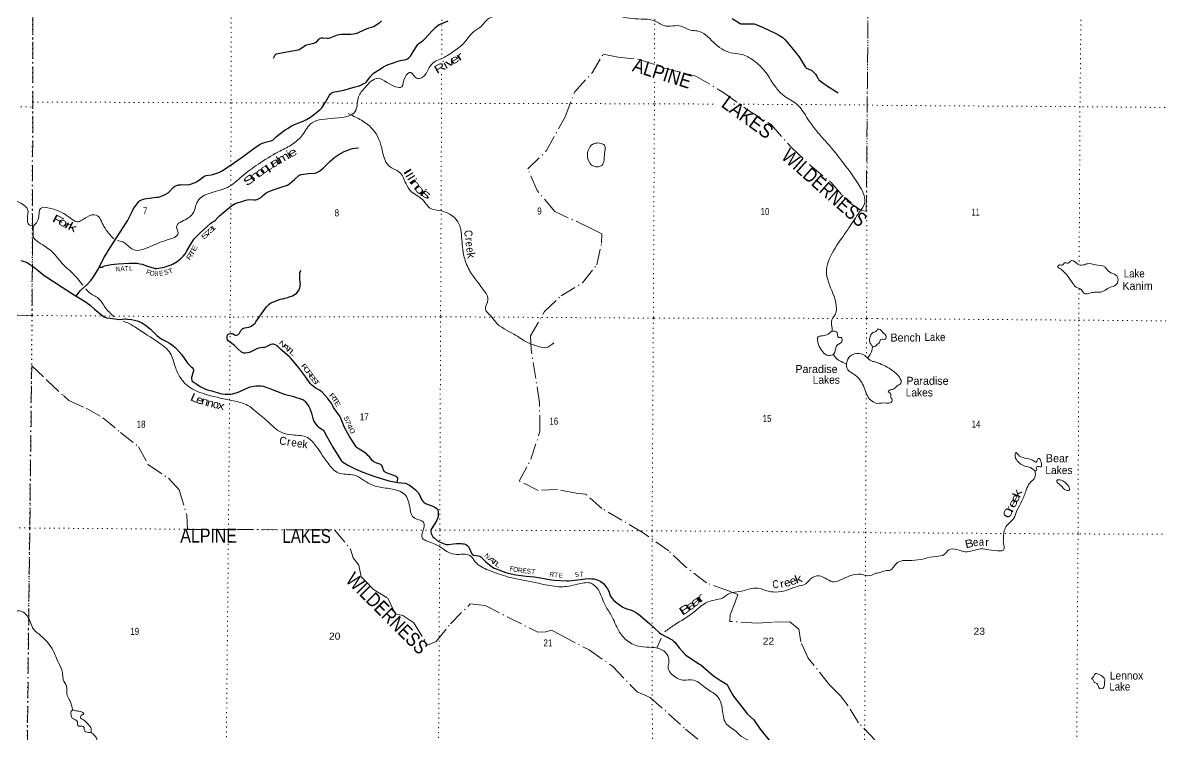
# Model space of a CAD drawing. Header units: feet. Extents: x -248627 to 3, y 0 to 184934.
# Drawn here: x -145344 to -116928, y 47899 to 65658 of the extents above; entities that cross this region are included whole.
import ezdxf
from ezdxf.enums import TextEntityAlignment as Align

# ---------------------------------------------------------------- set-up
doc = ezdxf.new("R2010")
doc.units = ezdxf.units.FT
doc.header["$LTSCALE"] = 80
doc.linetypes.add('DOT_DASHED', pattern=[7.7, 5, -1.2, 0.3, -1.2])
doc.linetypes.add('DOTTED', pattern=[1.5, 0.3, -1.2])
for name, color, linetype, lineweight in [('29', 7, 'Continuous', 25), ('30', 7, 'Continuous', 13), ('39', 7, 'Continuous', 13), ('41', 7, 'Continuous', 13), ('44', 7, 'DOT_DASHED', 13), ('6', 7, 'DOTTED', 25), ('7', 7, 'DOTTED', 13)]:
    doc.layers.add(name, color=color, linetype=linetype, lineweight=lineweight)

msp = doc.modelspace()

# ---------------------------------------------------------------- linework, layer by layer
at = {"layer": '29'}
for points in [[(-138825.22, 62959.71), (-138786.67, 62985.97), (-138728.55, 63020.83), (-138610.39, 63090.57), (-138551.65, 63118.94), (-138339.2, 63202.92), (-138258.76, 63241.44), (-138159.05, 63299.77), (-138035.77, 63391.72), (-137922.73, 63481.86), (-137898.12, 63509.61), (-137876.24, 63534.16), (-137777.46, 63678.29), (-137678.91, 63849.47), (-137663.16, 63873.15), (-137639.92, 63896.4), (-137619.06, 63912.65), (-137591.49, 63923.52), (-137323.41, 63978.65), (-137039.42, 64055.24), (-136968.6, 64077.6), (-136901.89, 64101.73), (-136822.47, 64138.53), (-136783.35, 64162.18), (-136754.67, 64186.96), (-136663.19, 64308.69), (-136578.58, 64397.53), (-136543.53, 64425.22), (-136382.31, 64524.2), (-136334.32, 64556.95), (-136280.17, 64586.44), (-136218.09, 64613.13), (-136103.47, 64649.04), (-135962.4, 64700.3), (-135910.62, 64713.29), (-135774.93, 64744.54), (-135735.76, 64760.35), (-135700.89, 64783.59), (-135679.59, 64801.02), (-135656.34, 64828.14), (-135583.02, 64945.91), (-135493.63, 65091.59), (-135474.39, 65116.87), (-135451.01, 65140.01), (-135330.89, 65226.57), (-135297.99, 65258.17), (-135118.11, 65459.72), (-135036.48, 65540.98), (-134978.18, 65589.67), (-134941.56, 65610.72), (-134831.64, 65654.95), (-134712.99, 65707.57)], [(-136378.9, 65707.56), (-136451.83, 65640.62), (-136539.67, 65579.71), (-136576.58, 65558.72), (-136607.47, 65546.78), (-136637.6, 65539.4)], [(-127622.47, 65760.58), (-127423.78, 65643.67), (-127401.66, 65634.7), (-127375.35, 65630.11), (-127109.98, 65632.04), (-127075.44, 65627.44), (-127046.06, 65620.42), (-126851.71, 65541.82), (-126546.7, 65397.94), (-126441.69, 65341.48), (-126356.46, 65287.24), (-126320.18, 65257.82), (-126294.47, 65234.94), (-126127.78, 65033.79), (-125949.62, 64804.03), (-125924.49, 64770.04), (-125796.65, 64556.96), (-125774.42, 64532), (-125763.72, 64524.03), (-125650.71, 64478.84), (-125630.06, 64463.98), (-125589.38, 64427.17), (-125537.08, 64371), (-125520.71, 64346.92), (-125508.03, 64326.45), (-125480.91, 64268.33), (-125466.55, 64246.93), (-125453.79, 64231.53), (-125356.94, 64157.92), (-125264.46, 64095.26), (-124970.52, 63907.27)], [(-136637.6, 65539.4), (-136702.39, 65523.54), (-136747.01, 65506.07), (-136952.62, 65411.86), (-136994.89, 65393.75), (-137037.5, 65378.26), (-137080.12, 65370.51), (-137145.11, 65363.73), (-137294.22, 65363.01), (-137384.93, 65361), (-137436.54, 65358.89), (-137492.71, 65347.26), (-137530.6, 65334), (-137658.78, 65278.39), (-137674.8, 65271.72), (-137705.8, 65267.85), (-137743.68, 65266.17), (-137839.45, 65277.53), (-137878.46, 65275.22), (-137911.13, 65265.91), (-137942.12, 65250.41), (-137968.07, 65232.86), (-138025.41, 65169.06), (-138054.55, 65150.11), (-138079.65, 65140), (-138112.58, 65130.32), (-138182.28, 65114.65), (-138255.93, 65101.26), (-138279.53, 65090.61), (-138317.91, 65066.39), (-138397.33, 65006.34), (-138441.12, 64983.32), (-138467.07, 64973.41), (-138659.69, 64939.8), (-138833.78, 64903.36), (-139013.32, 64872.68), (-139034.14, 64863.47), (-139050.13, 64845.56), (-139090.74, 64765.94)], [(-144010.67, 58834.6), (-143909.85, 58966.25), (-143888.94, 58991.71), (-143745.25, 59117.82), (-143644.03, 59228.47), (-143580.94, 59319.07), (-143472.46, 59487.59), (-143431, 59562.42), (-143317.49, 59789.78), (-143260.52, 59885.22), (-143230.32, 59937), (-143091.37, 60149.58), (-142911.73, 60431.86), (-142757.68, 60663.41), (-142728.12, 60712.03), (-142606.59, 60967.53), (-142582.49, 61005.15), (-142563.97, 61035.33), (-142472.92, 61165.11), (-142447.28, 61193.66), (-142424.5, 61213.54), (-142395.44, 61232.91), (-142354.76, 61250.35), (-142302.46, 61263.91), (-142179.33, 61282.45), (-142008.03, 61300.71), (-141953.11, 61307.66), (-141899.55, 61322.02), (-141823.18, 61351.13), (-141769.77, 61380.13), (-141715.53, 61416.93), (-141675.92, 61448.66), (-141583.08, 61545.37), (-141541.19, 61577.71), (-141505.42, 61594.05), (-141452.09, 61608.7), (-141401.72, 61614.52), (-141343.68, 61618.67), (-141227.39, 61616.45), (-141182.45, 61621.13), (-141151.84, 61626.14), (-141037.55, 61668.75), (-141001.68, 61685.65), (-140975.57, 61701.68), (-140895.19, 61761.9), (-140817.31, 61820.65), (-140795.41, 61833.41), (-140764.4, 61843.67), (-140634.98, 61864.98), (-140592.02, 61874.09), (-140446.74, 61920.58), (-140409.77, 61934.56), (-140378.94, 61951.57), (-140109.25, 62127.45), (-139826.68, 62328.81), (-139568.49, 62520.64), (-139410.98, 62626), (-139363.92, 62648.91), (-139321.3, 62664.41), (-139276.85, 62677.44), (-139143.09, 62712.84), (-139118.73, 62720.29), (-139100.48, 62730.27), (-139003.73, 62816.52), (-138825.22, 62959.71)], [(-143430.81, 59562.8), (-143414.35, 59553.45), (-143399, 59551.62), (-143383.36, 59553.45), (-143363.98, 59559.27), (-143336.03, 59574.41), (-143298.12, 59590.26), (-143263.26, 59599.94), (-143220.43, 59608.13), (-143131.54, 59625.13), (-143052.61, 59634.63), (-142959.14, 59644.5), (-142685.33, 59660.73), (-142567.85, 59658.06), (-142486.49, 59654.18), (-142416.75, 59644.5), (-142364.45, 59632.87), (-142225.73, 59581.95), (-142060.33, 59530.21), (-142033.59, 59525.26), (-141994.47, 59526.34), (-141853.07, 59545.7), (-141815.33, 59554.67), (-141732.97, 59582.51), (-141639.99, 59617.37), (-141585.64, 59644.31), (-141488.9, 59700.67), (-141405.57, 59767.31), (-141332, 59836.26), (-141281.66, 59901.65), (-141250.64, 59946.68), (-141164.25, 60104.67), (-141064, 60261.7), (-141037.56, 60293.42), (-140917.71, 60405.62), (-140738.61, 60575.01), (-140646.27, 60653.72), (-140617.53, 60673.11), (-140562.47, 60702.13), (-140537.79, 60721.52), (-140461.39, 60806.73), (-140429.32, 60839.68), (-140317.61, 60928.52), (-140121.32, 61093.44), (-140077.46, 61124.78), (-140034.15, 61147.68), (-139964.42, 61168.99), (-139896.78, 61185.27), (-139770.71, 61230.97), (-139736.43, 61238.15), (-139704.85, 61242.6), (-139573.27, 61236.53), (-139532.45, 61240.66), (-139489.83, 61250.34), (-139437.53, 61269.8), (-139406.54, 61291.02), (-139357.45, 61336.56), (-139317.43, 61372.38), (-139265.13, 61411.12), (-139210.05, 61440.13), (-139067.77, 61495.43), (-138862.79, 61561.43), (-138734.37, 61606.77), (-138700.15, 61626.35), (-138670.45, 61645.51), (-138554.4, 61746.08), (-138443.34, 61846.43), (-138416.7, 61862.46), (-138390.44, 61869.44), (-138204.58, 61891.51), (-138056.41, 61905.08), (-138010.62, 61915.42), (-137982.8, 61926.39), (-137934.37, 61953.5), (-137893.69, 61986.43), (-137832.52, 62040.48), (-137661.65, 62201.99), (-137545.02, 62300.24), (-137446.3, 62370.58), (-137374.56, 62414.53), (-137318.39, 62441.65), (-137226.23, 62480.59), (-137161.49, 62503.63), (-137106.51, 62518.25), (-137037.52, 62530.75), (-136956.99, 62537.09)], [(-145395.99, 59727.8), (-145331.67, 59707.55), (-145279.77, 59690.99), (-145225.53, 59665.81), (-145182.05, 59641.72), (-145084.78, 59577.06), (-144960.1, 59477.51), (-144809.78, 59353.2), (-144770.32, 59324.88), (-144359.15, 59054.88), (-144102.97, 58889.91), (-143757.07, 58682.62), (-143714.61, 58652.72), (-143658.47, 58610.09), (-143551.37, 58512.73), (-143327.23, 58329.21), (-143294.04, 58309.43), (-143245.88, 58294.34), (-143163.69, 58282.33), (-142986.31, 58259.48), (-142928.58, 58254.92), (-142860.4, 58255.6), (-142798.41, 58265.29), (-142767.16, 58265.44), (-142726.74, 58263.35), (-142631.83, 58253.66), (-142554.2, 58238.52), (-142486.55, 58216.85), (-142422.62, 58193.61), (-142366.45, 58165.8), (-142325.77, 58141.31), (-142254.1, 58090.94), (-142154.48, 58005.85), (-141996.7, 57855.16), (-141895.68, 57778.32), (-141855.07, 57753.89), (-141754.34, 57701.59), (-141676.86, 57657.03), (-141593.56, 57600.86), (-141534.17, 57548.51), (-141492.83, 57509.82), (-141373, 57369.53), (-141240.33, 57177.07), (-141217.77, 57149.52), (-141196.46, 57126.27), (-141133.86, 57073.9)], [(-139519.07, 58189.1), (-139298.21, 58512.8), (-139257.37, 58569.39), (-139188.71, 58633.34), (-139143.08, 58664.3), (-139078.51, 58695.4), (-139017.17, 58720.48), (-138911.93, 58756.2), (-138846.71, 58770.84), (-138794.41, 58784.4), (-138722.74, 58801.84), (-138660.75, 58823.15), (-138606.51, 58844.45), (-138542.59, 58881.26), (-138497.4, 58912.29), (-138468.98, 58949.06), (-138439.93, 58995.55), (-138421.96, 59041.65), (-138410.87, 59094.34), (-138408.93, 59135.02), (-138410.9, 59174.46), (-138420.71, 59275.48), (-138424.16, 59390.47), (-138420.56, 59417.83), (-138410.87, 59444.95), (-138385.92, 59478.33)], [(-139559.95, 57489.24), (-139597.76, 57469.11), (-139662.22, 57436.19), (-139691.4, 57426.85), (-139726.15, 57420.7), (-139780.38, 57414.88), (-139824.94, 57414.88), (-139854.65, 57424.43), (-139879.18, 57438.13), (-139973.43, 57517.8), (-140036.08, 57587.29), (-140054.08, 57604.27), (-140084.51, 57629.9), (-140186.91, 57699.96), (-140210.42, 57720.95), (-140225.91, 57746.13), (-140235.62, 57773.62), (-140239.47, 57804.24), (-140237.54, 57844.92), (-140219.21, 57876.08), (-140191.05, 57893.35), (-140148.43, 57904.97), (-140113.81, 57903.97), (-140086.44, 57893.35), (-140051.58, 57868.17), (-140026.16, 57859.68), (-140005.09, 57860.42), (-139970.22, 57870.11), (-139942.87, 57890.08), (-139925.67, 57908.85), (-139896.61, 57976.64), (-139873.37, 58005.7), (-139846.25, 58025.07), (-139800.47, 58040.13), (-139699.03, 58058), (-139672.92, 58067.53), (-139637.04, 58085.12), (-139580.87, 58123.86), (-139542.13, 58158.73), (-139519.07, 58189.1)], [(-135990.63, 54181.32), (-135976.98, 54263.66), (-135977.97, 54284.56), (-135986.14, 54304.19), (-135997.34, 54319.43), (-136012.83, 54329.11), (-136033.65, 54341.53), (-136169.59, 54388.91), (-136258.84, 54422.09), (-136287.31, 54439.92), (-136305.33, 54456.96), (-136328.58, 54491.83), (-136341.88, 54521.77), (-136371.19, 54604.18), (-136379.97, 54619.39), (-136396.37, 54631.3), (-136497.78, 54666.37), (-136572.66, 54695.22), (-136585.52, 54706.62), (-136603.65, 54722.34), (-136677.85, 54811.5), (-136719.88, 54857.94), (-136751.05, 54889.45), (-136783.8, 54917.99), (-136815.98, 54942.28), (-136855.47, 54968.35), (-136943.2, 55016.99), (-136967.82, 55028.4), (-136993, 55051.65), (-137012.37, 55072.95), (-137076.91, 55163.11), (-137181.92, 55330.76), (-137303.84, 55553.22), (-137404.93, 55805.46), (-137424.97, 55840.05), (-137580.58, 56057.34), (-137624.49, 56142.24), (-137643.86, 56171.3), (-137681.62, 56222.89), (-137719.41, 56275.9), (-137795.37, 56360.49), (-137870.5, 56442.49), (-137893.83, 56461.47), (-137928.61, 56485.11), (-138013.2, 56528.64), (-138083.58, 56576.15), (-138133.94, 56624.58), (-138161.46, 56654.92), (-138270.78, 56810.57), (-138446.89, 57042.3), (-138646.93, 57284.65), (-138684, 57319.97), (-138901.79, 57508.05), (-138966.81, 57569.85), (-138994.53, 57594.79), (-139013.3, 57610.53), (-139052.04, 57629.9), (-139078.25, 57634.96), (-139106.28, 57635.71), (-139148.9, 57624.09), (-139181.54, 57611.05), (-139276.75, 57562.1), (-139303.68, 57555.31), (-139334.86, 57548.54), (-139404.73, 57541.43), (-139445.27, 57538.86), (-139471.46, 57530.82), (-139499.51, 57521.42), (-139559.95, 57489.24)], [(-141133.86, 57073.9), (-141111.23, 57050.73), (-141089.92, 57021.67), (-141081.22, 56996.11), (-141080.23, 56973.24), (-141084.11, 56946.13), (-141119.22, 56829.63), (-141124.79, 56800.84), (-141128.66, 56767.91), (-141123.37, 56734.97), (-141109.29, 56715.61), (-141082.17, 56690.43), (-141024.55, 56650.11), (-140911.71, 56578.08), (-140781.91, 56509.64), (-140727.69, 56494.79), (-140619.57, 56471.75), (-140413.88, 56407.62), (-140365.42, 56395.53), (-140291.85, 56388.25), (-140220.17, 56386.31), (-140149.99, 56388.72), (-140096.2, 56399.87), (-139966.41, 56438.61), (-139908.58, 56461.97), (-139702.97, 56554.84), (-139664.43, 56567.42), (-139613.86, 56578.08), (-139520.88, 56591.64), (-139460.84, 56595.52), (-139389.88, 56591.55), (-139340.74, 56583.89), (-139195.59, 56540.85), (-138814.28, 56385.19), (-138575.59, 56326.27), (-138513.81, 56307.94), (-138449.68, 56289.46), (-138381.89, 56266.22), (-138348.96, 56252.66), (-138324, 56237.19), (-138300.53, 56215.85), (-138236.61, 56140.31), (-138213.36, 56107.38), (-138198.67, 56077.15), (-138174.62, 56027.96), (-138133.84, 55914.42), (-138087.45, 55745.14), (-138073.94, 55711.49), (-138050.65, 55675.41), (-137989.8, 55600.75), (-137961.54, 55574.67), (-137870.5, 55516.56), (-137847.08, 55496.77), (-137833.69, 55483.63), (-137814.32, 55458.44), (-137743.99, 55333.19), (-137600.97, 55063.89), (-137410.48, 54755.23), (-137392.04, 54732.03), (-137368.8, 54708.78), (-137333.93, 54683.6), (-137289.78, 54657.79), (-137219.63, 54617.74), (-137040.97, 54523.22), (-136845.78, 54439.53), (-136549.72, 54328.83), (-136199.45, 54226.28), (-136063.2, 54195.45), (-135978.89, 54179.03), (-135786.19, 54168.33), (-135763.73, 54160.13), (-135733.89, 54145.09), (-135685.47, 54117.97), (-135622.62, 54074.33), (-135530.5, 54001.74), (-135480.31, 53952.22), (-135460.77, 53928.13), (-135403.21, 53797.28), (-135379.41, 53757.67), (-135350.35, 53718.93), (-135321.3, 53687.94), (-135281.36, 53661.51), (-135236.06, 53639.51), (-135079.56, 53586.46), (-135048.17, 53567.84), (-135017.17, 53542.65), (-134993.93, 53515.54), (-134974.97, 53489.38), (-134968.75, 53461.3), (-134966.81, 53432.25), (-134962.94, 53366.38), (-134966.29, 53337.98), (-134976.5, 53306.34), (-135001.68, 53244.35), (-135057.29, 53144.45), (-135148.9, 53004.15), (-135153.6, 52983.3), (-135150.83, 52955.72), (-135141.15, 52909.23), (-135125.65, 52872.42), (-135096.64, 52828.81)], [(-135096.64, 52828.81), (-135069.48, 52798.81), (-134993.93, 52738.76), (-134930.31, 52700.11), (-134877.71, 52674.84), (-134794.41, 52641.91), (-134756.56, 52631.73), (-134707.24, 52632.22), (-134584.94, 52648.07), (-134507.72, 52657.41), (-134449.61, 52661.28), (-134395.28, 52659.98), (-134352.76, 52655.47), (-134315.95, 52649.66), (-134278.94, 52637.23), (-134248.16, 52620.6), (-134224.91, 52597.36), (-134201.95, 52566.97), (-134126.12, 52403.65), (-134111.44, 52381.5), (-134087.38, 52368.78), (-134015.28, 52357.18), (-133955.65, 52355.22), (-133928.91, 52345.18), (-133901.42, 52328.1), (-133780.88, 52208.82), (-133723.21, 52159.57), (-133651.53, 52101.46), (-133612.79, 52072.41), (-133568.95, 52046.85), (-133517.88, 52025.92), (-133275.29, 51935.48), (-133215.7, 51919.38), (-133023.93, 51880.64), (-132896.24, 51858.5), (-132764.36, 51843.84), (-132566.58, 51824.95), (-132462.17, 51810.91), (-132134.98, 51754.86), (-132061.2, 51746.98), (-131755.14, 51729.55), (-131702.39, 51729.1), (-131625.36, 51733.43), (-131415.58, 51761.02), (-131286.37, 51776.04), (-131179.83, 51785.73), (-131131.05, 51780.9), (-131077.16, 51776.04), (-131022.92, 51760.54), (-130935.76, 51725.68), (-130900.89, 51708.24), (-130869.9, 51688.87), (-130831.15, 51650.13), (-130782.73, 51597.83), (-130737.82, 51528.2), (-130705.24, 51468.04), (-130666.5, 51357.63), (-130645.89, 51316.49), (-130616.14, 51284.02), (-130575.46, 51241.4), (-130499.91, 51178.17), (-130356.57, 51074.82), (-130323.37, 51055.29), (-130255.84, 51026.39), (-130122.18, 50983.77), (-130085.6, 50967.34), (-130038.89, 50943.09), (-129961.4, 50892.73), (-129908.92, 50850.51), (-129689.57, 50660.15), (-129438.91, 50428.78), (-129401.59, 50402.65), (-129259.86, 50328.02), (-129124.58, 50251.56), (-129084.87, 50225.34), (-129056.78, 50197.32), (-128943.65, 50054.87), (-128810.08, 49902.71), (-128789.46, 49883.51), (-128450.91, 49658.83), (-128402.05, 49627.81), (-128084.95, 49358.36), (-127912.25, 49243.64), (-127789.92, 49168.73), (-127767.34, 49147.67), (-127741.5, 49118.36), (-127602.17, 48877.88), (-127536.17, 48781.31), (-127435.81, 48660.48), (-127267.72, 48430.94), (-127241.73, 48399.7), (-127092.18, 48263.73)], [(-127092.18, 48263.73), (-127063.52, 48233.11), (-126920.24, 48026.05), (-126740.01, 47798.25), (-126539.97, 47555.91), (-126509.51, 47506.7), (-126404.73, 47298.88), (-126381.67, 47252.94), (-126376.16, 47225.67), (-126377.79, 47194.83), (-126415.86, 47073.33), (-126451.58, 46918.89), (-126453.33, 46884.9), (-126449.45, 46836.47), (-126437.83, 46807.42), (-126422.41, 46783.17), (-126356.12, 46684.92), (-126329.36, 46642.76), (-126306.11, 46602.08), (-126292.39, 46562.54), (-126273.18, 46497.48), (-126252.18, 46380.2), (-126247.77, 46307.53), (-126252.94, 46221.92)]]:
    msp.add_lwpolyline(points, dxfattribs=at)
at = {"layer": '39'}
msp.add_line((-129392.02, 50295.94), (-129499.9, 50047.73), dxfattribs=at)
for points in [[(-142981.33, 60221.14), (-142840.4, 60187.15), (-142586.76, 59995.33), (-142169.39, 60067.5), (-141735.72, 60238.45), (-141465.32, 60405.54), (-141499.25, 60593.1), (-141370.06, 60697.83), (-141095.58, 60897.17), (-140943.78, 61245.86), (-140804.51, 61350.58), (-140227.68, 61549.62), (-139868.4, 61823.49), (-139456.65, 62131.58), (-138956.23, 62435.55), (-138641.48, 62604.61), (-138381.06, 62826.16), (-138162.84, 63124.37), (-137648.59, 63267.01), (-137027.4, 63470.04), (-136954.23, 63812.76), (-136793.19, 64042.31), (-136473.68, 64274.03), (-136248.1, 64170.97), (-135875.4, 64061.7), (-135794.35, 64297.54), (-135647, 64416.36), (-135506.15, 64275.07), (-135379.14, 64285.02), (-135128.6, 64623.52), (-134844.11, 64782.53), (-134565.63, 64955.66), (-134291.09, 65187.27), (-134119.38, 65400.84), (-133923.61, 65539.78), (-133691.4, 65769.41), (-133316.36, 65839.61), (-132636.85, 65965.95), (-131979.56, 66066.11), (-131235.83, 66039.14), (-130474.28, 65826.64), (-129897.93, 65749.43), (-129577.5, 65712.81), (-129319.72, 65585.51), (-128894.43, 65572.98), (-128666.84, 65471.93), (-128495.54, 65455.62), (-128086.86, 65170.89), (-127651.94, 64910.33), (-127422.21, 64875.81), (-127124.13, 64742.43), (-126866.51, 64520.36), (-126526.71, 64042.12), (-126317.47, 63826.15), (-125999.36, 63618.13), (-125764.08, 63305.35), (-125470.5, 62905.8), (-125245.19, 62653.51), (-124834.9, 62142.94), (-124422.73, 61553.72), (-124312.59, 61148.31), (-124439.95, 60934.7), (-124603.65, 60692.89), (-124888.61, 60273.76), (-125191.85, 59774), (-125266.93, 59491.77), (-125241.11, 59271.95), (-125032.56, 58664.8), (-125051.21, 58376.47), (-125142.23, 58201.13), (-125124.38, 58035.76), (-125131.28, 57959.06)], [(-137218.43, 63392.01), (-136920.97, 63246.11), (-136647.19, 63046.2), (-136383.99, 62564.01), (-136293.88, 62227.17), (-136169.2, 62063.71), (-135937.63, 61932.41), (-135768.83, 61639.86), (-135632.12, 61440.09), (-135336.2, 61222.02), (-135175.28, 61034.33), (-134885.15, 60961.44), (-134440.28, 60626.26), (-134380.38, 60309.62), (-134316.76, 59809.48), (-134172.26, 59456.46), (-133800.27, 58943.91), (-133722, 58752.27), (-133782.91, 58502.29), (-133660.23, 58348.92), (-133529.5, 58185.45), (-133076.5, 57886.56), (-132726.15, 57674.48), (-132434.06, 57569.33), (-132284.94, 57549.01), (-132081.14, 57667.78)], [(-131138.42, 62611.65), (-131232.17, 62419.64), (-131188.26, 62175.61), (-131085.64, 62074.68), (-130871.92, 62106.73), (-130810.95, 62386.95), (-130812.59, 62600.69), (-130897.17, 62647.16), (-131038.26, 62649.32), (-131138.42, 62611.65)], [(-145078.83, 60585.04), (-145191.92, 60623.07), (-145227.97, 60756.19), (-145223.5, 61000.17), (-145354.29, 61131.37), (-145493.25, 61202.09), (-145686.63, 61268.83)], [(-145079.11, 60584.64), (-144951.8, 60768.01), (-144896.92, 61024.04), (-144640.93, 61023.78), (-144149.54, 60779.29), (-143986.43, 60690.4), (-143744.33, 60809.13), (-143506.4, 60857.28), (-143315.41, 60572.77), (-143066.36, 60267.82)], [(-143846.08, 59108.35), (-144121.7, 59426.24), (-144284.72, 59571.59), (-144600.54, 59928.82), (-144938.74, 60173.15), (-145081.6, 60316.46), (-145085.45, 60421.32), (-145079.11, 60584.64)], [(-119479.98, 59592.95), (-119445.77, 59613.16), (-119375.3, 59607.2), (-119320.99, 59661.71), (-119226.36, 59659.82), (-119168.02, 59706.27), (-119135.82, 59720.43), (-118990.76, 59633.93), (-118847.78, 59611.94), (-118739.09, 59644.34), (-118545.77, 59614.36), (-118316.18, 59564.26), (-118257.72, 59495.79), (-118199.26, 59437.4), (-118036.09, 59361), (-117981.6, 59242.12), (-118035.82, 59113.02), (-118186.76, 59050.31), (-118412.14, 58935.09), (-118541, 58930.89), (-118683.93, 58912.55), (-118820.83, 58896.24), (-118897.44, 58992.91), (-119026.38, 59059.27), (-119139.27, 59188.16), (-119439.63, 59522.44), (-119483.98, 59564.72), (-119479.98, 59592.95)], [(-143065.37, 58321.74), (-143282.72, 58550.25), (-143451.63, 58778.28), (-143685.19, 58927.74), (-143767.69, 59015.62)], [(-126943.33, 47184.01), (-127062.25, 47362.75), (-127104.25, 47550.32), (-127174.52, 47709.69), (-127387.95, 47840.97), (-127524.78, 47970.16), (-127778.4, 48174.08), (-127868.49, 48518.98), (-127984.83, 48837.7), (-128250.56, 49029.53), (-128580.75, 49247.64), (-128846.81, 49251.94), (-129038.18, 49320.69), (-129221.15, 49574.95), (-129200.76, 49710.03), (-129250.81, 49897.61), (-129431.99, 50032.89), (-129623.42, 50065.35), (-129919.68, 50087.83), (-130237.91, 50229.31), (-130455.16, 50479.56), (-130645.95, 50872.96), (-130806.73, 51141.31), (-130965.33, 51500.4), (-131142.41, 51665.92), (-131442.77, 51654.13), (-131852.09, 51579.94), (-132283.35, 51630.79), (-132974.48, 51772.64), (-133276.71, 51841.51), (-133709.8, 51997.21), (-134035.99, 52193.14), (-134152.63, 52346.5), (-134549.64, 52391.27), (-135081.3, 52659.99), (-135375.3, 52823.62), (-135314.36, 53085.7), (-135334.33, 53190.57), (-135559.92, 53289.61), (-135668.35, 53523.62), (-135806.78, 53888.74), (-135973.92, 53979.65), (-136330.57, 54050.58), (-136660.99, 54137.63), (-137059.69, 54363.87), (-137460.7, 54424.77), (-137718.29, 54662.97), (-138003.78, 55074.61), (-138231.15, 55302.7), (-138603.93, 55369.62), (-138875.94, 55428.38), (-139222.15, 55702.96), (-139542.17, 55971.47), (-139721.32, 56106.75), (-140085.96, 56222.06), (-140730.71, 56371.93), (-141210.06, 56586.16), (-141405.2, 56798.08), (-141535.73, 57076.48), (-141660.11, 57407.31), (-141959.96, 57683.86), (-142503.56, 58039.31), (-142682.76, 58148.37), (-142836.41, 58205.6)], [(-123998.46, 57637.25), (-124079.08, 57566.89), (-124171.63, 57661.76), (-124155.14, 57869.43), (-124106.66, 57923.83), (-124032.39, 57952.77), (-123994.51, 58007.63)], [(-123997.92, 58007.9), (-123927.94, 58002.31), (-123843.28, 57911.7), (-123772.72, 57831.15), (-123796.81, 57760.55), (-123855.19, 57756.44), (-123925.64, 57736.18), (-123943.7, 57673.66), (-123952.86, 57664.17), (-123993.35, 57636.13), (-123999.91, 57637.57)], [(-125134.6, 57959.15), (-125257.71, 57870.55), (-125396.84, 57842.46), (-125473.49, 57816.33), (-125483.79, 57687.29), (-125387.4, 57483.53), (-125256.59, 57364.43), (-125107.42, 57372.34), (-125036.62, 57513.42), (-124998.14, 57614.2), (-124919.45, 57662.52), (-124872.93, 57749.18), (-124903.07, 57805.67), (-124967.57, 57803.71), (-124991.65, 57864.23), (-125011.67, 57940.88), (-125053.97, 57957.05), (-125134.6, 57959.15)], [(-124008.05, 56157.41), (-124160.06, 56234.11), (-124320.76, 56546.82), (-124549.98, 56861.62), (-124761.29, 57055.41), (-124763.12, 57158.25), (-124670.08, 57337.62), (-124448.24, 57399.9), (-124271, 57321.08), (-124142.19, 57216.09), (-124067.64, 57197.87), (-124002.52, 57170.08)], [(-124235.85, 57293.54), (-124155.95, 57409.69), (-124131.63, 57484.27), (-124109.68, 57567.54)], [(-125096.52, 57388.88), (-125022.92, 57285.55), (-124946.42, 57226.99), (-124767.73, 57140.09)], [(-124002.52, 57170.08), (-123985.93, 57165.51), (-123618.78, 56978.52), (-123445.44, 56811.41), (-123405, 56658.24), (-123501.58, 56591.57), (-123592.09, 56510.81), (-123692.74, 56484.46), (-123726.92, 56444.09), (-123702.74, 56428), (-123668.49, 56403.85), (-123654.29, 56311.12), (-123624.01, 56236.57), (-123652.14, 56182.09), (-123770.91, 56165.81), (-124008.05, 56157.41)], [(-144100.78, 48503.21), (-144164.86, 48739.2), (-144233.17, 48864.29), (-144254.93, 49096.2), (-144335.25, 49269.69), (-144353.09, 49443.12), (-144449.42, 49679.14), (-144587.95, 49991.83), (-144946.01, 50401.53), (-145046.64, 50490.36), (-145213.36, 50817.19), (-145328.03, 50942.32), (-145626.24, 51005.14), (-145823.51, 51154.55), (-145972.01, 51525.73), (-146424.11, 52330.74), (-146381.3, 52600.9), (-146334.7, 52735.95), (-146483.51, 52935.73), (-146579.94, 53117.31), (-146740.5, 53504.62), (-146971.95, 53706.5), (-147251.77, 53908.43), (-147553.81, 54084.17), (-147922.58, 54141), (-148133.91, 54316.65), (-148371.05, 54718.16), (-148830.37, 54859.77), (-149154.52, 55069.81), (-149780.87, 55370.9), (-149947.94, 55500.12), (-150211.63, 55706.06), (-150612.31, 55950.46), (-150807.5, 56136.17), (-151149.82, 56332.11), (-151488.25, 56447.39), (-151546.99, 56286.13), (-151629.8, 56191.45), (-151869.61, 56221.94), (-152087.18, 56294.75), (-152302.48, 56504.68), (-152471.39, 56736.74), (-152652.48, 56916.38), (-152813.76, 56904.45), (-153039.59, 56860.32), (-153253.15, 56921.03), (-153491.01, 56913.2), (-153700.73, 56863)], [(-120054.27, 54465.1), (-120167.12, 54553.66), (-120310.12, 54593.79), (-120439.05, 54660.16), (-120539.86, 54789.05), (-120552.04, 54877.75), (-120538.01, 54934.22), (-120471.49, 54869.79), (-120354.64, 54803.41), (-120167.34, 54757.29), (-120066.62, 54707.02), (-120024.31, 54688.94), (-120004.23, 54737.35), (-119959.99, 54785.8), (-119905.52, 54691.11), (-119913.45, 54572.15), (-119957.75, 54578.14), (-120022.17, 54572), (-120018.1, 54525.63), (-120020.06, 54481.28), (-120054.27, 54465.1)], [(-120054.27, 54465.1), (-120058.14, 54315.9), (-120186.84, 54168.55), (-120275.24, 53997.06), (-120381.66, 53722.72), (-120508.24, 53482.63), (-120588.57, 53290.99), (-120781.63, 53079.03), (-120831.81, 52937.83), (-120845.73, 52780.56), (-120843.59, 52655.56), (-120831.35, 52514.44), (-120857.49, 52484.17), (-120919.9, 52476.02), (-121211.88, 52501.84), (-121413.25, 52525.76), (-121797.73, 52450.65), (-122011.22, 52508.84), (-122208.53, 52500.51), (-122327.19, 52381.4), (-122516.41, 52338.8), (-123134.42, 52235.15), (-123430.37, 52214.6), (-123543.04, 52137.83), (-123671.75, 51996.53), (-123802.6, 51978.21), (-123907.26, 51941.78), (-124031.42, 51920.08)], [(-119470.04, 54159.43), (-119502.28, 54183.58), (-119508.38, 54235.99), (-119433.9, 54248.19), (-119311.01, 54189.88), (-119214.25, 54079.12), (-119204.08, 53986.39), (-119276.57, 53990.33), (-119381.36, 54074.87), (-119470.04, 54159.43)], [(-124031.42, 51920.08), (-124230.32, 51852.48), (-124407.63, 51892.99), (-124653.6, 51858.96), (-124861.36, 51778.51), (-125069.11, 51700.08), (-125447.79, 51851.7), (-125661.58, 51779.33), (-125780.72, 51656.44), (-125946.11, 51602.17), (-126214.36, 51509.68), (-126720.36, 51469.87), (-126982.26, 51546.76), (-127435.94, 51460.52), (-127675.89, 51418.41), (-127865.57, 51297.62), (-128067.23, 51249.43), (-128276.98, 51181.09), (-128573.69, 50951.51), (-129072.15, 50623.34), (-129306.64, 50454.78)], [(-118643.26, 49281.44), (-118617.11, 49309.7), (-118582.94, 49358.13), (-118544.74, 49416.65), (-118474.26, 49402.63), (-118351.35, 49324.17), (-118311.02, 49265.75), (-118316.99, 49197.19), (-118322.96, 49130.65), (-118379.23, 49037.84), (-118443.67, 49043.8), (-118514.27, 49166.69), (-118580.75, 49200.87), (-118611.02, 49261.32), (-118643.26, 49281.44)], [(-143640.17, 47950.24), (-143765.13, 47956.42), (-143805.38, 47994.77), (-143811.3, 48067.37), (-143867.68, 48099.69), (-143964.4, 48113.9), (-143978.34, 48210.7), (-144062.89, 48273.3), (-144117.23, 48317.72), (-144104.81, 48503.22), (-144016.15, 48486.99), (-143909.35, 48466.72), (-143820.77, 48410.17), (-143863.15, 48379.97), (-143905.59, 48317.5), (-143841.18, 48262.99), (-143690.25, 48125.72), (-143637.98, 48047.03), (-143640.17, 47950.24)], [(-143496.69, 47697.2), (-143497.34, 47788.78), (-143541.56, 47861.42), (-143640.71, 47950.27)]]:
    msp.add_spline(points, degree=3, dxfattribs=at)
at = {"layer": '44'}
for points in [[(-144610.08, 80230.74), (-144734.63, 74190.02), (-150102.75, 74227.14), (-150142.27, 68976.88), (-145080.77, 68876.67), (-145107.54, 58351.71), (-150413, 58426.85), (-150468.9, 53175.81), (-155031.47, 53171.62)], [(-124054.25, 47760.56), (-124467.24, 48186.12), (-124720.95, 48608.71), (-124913.08, 48861.64), (-125191.76, 49135.14), (-125720.28, 49798.95), (-125905.58, 50203.07), (-125954.32, 50517.84), (-126183.08, 50702.39), (-126616.35, 50698.36), (-127001.39, 50669.91), (-127684.29, 50713.42), (-127671.33, 50880.71), (-127546.77, 51194.67), (-127479.25, 51389.94), (-127710.54, 51475.7), (-128265.66, 51677.9), (-128805.56, 52093.76), (-129200.55, 52474.67), (-129849.06, 52929.34), (-130877.64, 53537.01), (-131274.79, 53889.69), (-131516.46, 53917.03), (-131983.49, 54009.94), (-132471.29, 53983.99), (-132939.59, 54218.05), (-132648.57, 54765.12), (-132423.27, 55461.71), (-132435.67, 56173.52), (-132642.32, 57505.24), (-132656.69, 57840.02), (-132312.94, 58451.37), (-131891.75, 58842.58), (-131358.06, 59166.74), (-131003.06, 59616.73), (-130883.35, 60158.56), (-130882.16, 60386.4), (-131157.46, 60534.87), (-132056.06, 60948.37), (-132492.63, 61470.61), (-132725.59, 62010.04), (-132257.7, 62467.58), (-131793.85, 63310.25), (-131554.82, 63934.18), (-131123.13, 64406), (-130842.61, 64872.48), (-130472.19, 64802.2), (-129944.54, 64741.26), (-129308.88, 64526.59), (-128526.03, 64327.36), (-127832.98, 63912.81), (-127254.8, 63494.75), (-126650.22, 63116.9), (-126143.4, 62541.91), (-125664.12, 62094.08), (-125148.43, 61672.28), (-124755.88, 61210.74), (-124402.46, 60973.18), (-124271.57, 60954.43), (-124184.67, 70785)], [(-145246.91, 46336.27), (-145120.16, 57093.6), (-144731.12, 56730.87), (-144330.07, 56351.95), (-144189.65, 56230.32), (-143763.46, 56034.77), (-143343.52, 55800.94), (-142902.13, 55429.9), (-142454.6, 55076.98), (-142205.08, 54622.15), (-141707.05, 54293.19), (-141434.53, 53997.54), (-141248.4, 53367.58), (-141226.07, 53012.61), (-137558.6, 52999.55), (-137154.07, 52515.77), (-137086.67, 52301.73), (-136950.58, 52121.64), (-136891.67, 51826.99), (-136793.44, 51727.73), (-136578.95, 51513), (-136221.4, 51293.58), (-136032.01, 50901.53), (-135850.85, 50862.38), (-135571.68, 50683.64), (-135232.02, 50125.56), (-135015.96, 50211.25), (-134661.01, 50651.17), (-134166.71, 51150.92), (-133794.13, 51108.86), (-132475.68, 50443.39), (-132280.15, 50454.57), (-132136.86, 50496.25), (-131897.73, 50368.11), (-131194.34, 50001.89), (-130602.04, 49587.81), (-129992.74, 48955.88), (-129669.02, 48819.28), (-128786.5, 48026.8), (-128481.49, 47779.39)]]:
    msp.add_lwpolyline(points, dxfattribs=at)
at = {"layer": '6'}
msp.add_lwpolyline([(-145246.91, 46336.27), (-145229.23, 47738.03), (-145168.31, 53048.2), (-145107.54, 58351.71), (-145094.31, 63552.23), (-145093.99, 63678.02), (-145080.77, 68876.67)], dxfattribs=at)
at = {"layer": '7'}
for p, q in [((-129539.17, 70790.54), (-129561.61, 64576.02)), ((-134871.9, 66450.12), (-134878.33, 64732.98))]:
    msp.add_line(p, q, dxfattribs=at)
for points in [[(-140132.6, 70827.12), (-140137.25, 63662.74), (-140160.86, 58313.18), (-140205.01, 53009.74), (-140258.39, 47650.39), (-140271.25, 46304.77)], [(-118857.9, 70771.34), (-118932.62, 63563.49), (-118953.64, 59624.25)], [(-124184.69, 70744.37), (-124249.16, 63608.54), (-124263.26, 58278.88), (-124267.84, 57324.41)], [(-134879.67, 64375.58), (-134882.4, 63647.32), (-134905.97, 58319.94), (-134925.5, 52994.56), (-134957.16, 47647.02), (-134940.63, 46272.23)], [(-129563.05, 64178.43), (-129565.11, 63607.64), (-129590.69, 58284.29), (-129622.29, 52969.01), (-129615.58, 47665.79), (-129626.77, 46241.06)], [(-154958.49, 63783.84), (-150312.34, 63693.25), (-145094.31, 63552.23)], [(-145093.99, 63678.02), (-140129.19, 63662.73), (-134882.4, 63647.32), (-129563.05, 63635.87), (-128004.08, 63627.5)], [(-127578.29, 63625.22), (-124248.57, 63607.35), (-123967.11, 63596.14)], [(-113566.75, 63510.17), (-118932.62, 63563.49), (-123967.11, 63596.14)], [(-118956.86, 59019.66), (-118961.05, 58234.75), (-118981.42, 52897.97), (-119013.89, 47575.28), (-119021.9, 46182.57)], [(-123996.41, 58272.3), (-124263.26, 58278.88), (-129590.69, 58284.29), (-134905.97, 58319.94), (-140160.86, 58313.18), (-145107.54, 58351.71), (-150413, 58426.85), (-154995.08, 58463.33)], [(-123996.41, 58272.3), (-118961.05, 58234.75), (-113607.27, 58191.5)], [(-124272.24, 56406.15), (-124288.85, 52943.43), (-124314.4, 47634.19), (-124304.68, 46211.09)], [(-155031.47, 53171.62), (-150468.9, 53175.81), (-145165.94, 53047.02), (-140200.27, 53007.37), (-134925.5, 52994.56), (-129632.36, 52977.09), (-124288.85, 52943.43), (-124025.8, 52930.47)], [(-113635.73, 52884.94), (-118981.42, 52897.97), (-124025.8, 52930.47)]]:
    msp.add_lwpolyline(points, dxfattribs=at)

# ---------------------------------------------------------------- texts
at = {"layer": '30'}
for s, rotation, width, p in [('3', 43.404, 2, (-140597.59, 60446.87)), ('1', 41.418, 1.2, (-140545.92, 60492.18)), ('5', 43.112, 2, (-140755.08, 60297.6)), ('7', 43.404, 2, (-140675.85, 60372.86)), ('T', 58.277, 1.6, (-141065.42, 59889.06)), ('E', 61.33, 1.3, (-141004.6, 60000.62)), ('R', 52.409, 1.45, (-141129.08, 59788.39)), ('N', 6.028, 0.75, (-142967.1, 59452.59)), ('A', 3.392, 0.8, (-142848.01, 59459.87)), ('T', 2.174, 0.85, (-142750.45, 59466.44)), ('L', 358.698, 0.8, (-142640.59, 59468.64)), ('F', 339.843, 1.15, (-142222.71, 59374.37)), ('O', 346.462, 0.85, (-142124.24, 59346.8)), ('R', 1.581, 0.65, (-142003.15, 59336.04)), ('E', 7.796, 0.85, (-141874.96, 59348.38)), ('S', 18.677, 1.05, (-141742.04, 59376.27)), ('T', 20.552, 1.3, (-141631.34, 59410.42)), ('N', 318.022, 1.55, (-138892.15, 57596.83)), ('A', 319.187, 1.7, (-138805.97, 57516.99)), ('T', 319.187, 1.9, (-138732.08, 57453.28)), ('L', 319.187, 1.9, (-138639.23, 57374.33)), ('F', 307.234, 1.65, (-138353.69, 57035.36)), ('O', 306.241, 1.35, (-138295.07, 56960.91)), ('R', 307.234, 1.45, (-138226.61, 56865.42)), ('E', 307.149, 1.55, (-138161.71, 56774.45)), ('S', 307.663, 1.55, (-138093.66, 56688.98)), ('R', 310.456, 1.5, (-137644.01, 56292.71)), ('T', 306.201, 1.7, (-137583.88, 56207.47)), ('E', 300.651, 1.35, (-137532.17, 56114.32)), ('5', 291.839, 1.3, (-137309.42, 55753.63)), ('7', 291.839, 1.3, (-137268.43, 55656.23)), ('4', 294.4, 1.35, (-137228.16, 55558.75)), ('0', 298.725, 1.6, (-137168.8, 55444.13)), ('A', 319.503, 1.7, (-133669.49, 52205.74)), ('T', 320.969, 1.8, (-133599.51, 52148.64)), ('L', 326.029, 1.65, (-133504.46, 52080.35)), ('O', 348.579, 0.85, (-133040.18, 51953.19)), ('R', 350.786, 0.8, (-132924.88, 51933.14)), ('E', 353.657, 0.8, (-132814.06, 51919.79)), ('S', 354.544, 0.8, (-132708.93, 51908.86)), ('T', 354.544, 0.95, (-132600.03, 51897.04)), ('R', 352.088, 0.8, (-132136.45, 51827.78)), ('T', 356.741, 0.9, (-132023, 51814.92)), ('E', 356.741, 0.75, (-131902.45, 51807.24)), ('5', 7.492, 0.95, (-131490.6, 51821.75)), ('7', 6.631, 0.9, (-131383.58, 51835.21))]:
    msp.add_text(s, height=120, rotation=rotation, dxfattribs=dict(at, width=width)).set_placement(p, align=Align.CENTER)
for s, rotation, p in [('T', 314, (-138040.26, 56631.38)), ('N', 315.301, (-133780.73, 52305.57)), ('F', 348.579, (-133138.17, 51975.13))]:
    msp.add_text(s, height=120, rotation=rotation, dxfattribs=at).set_placement(p, align=Align.CENTER)
at = {"layer": '41'}
for s, rotation, width, p in [('e', 30.462, 1.5, (-134510.7, 64659.08)), ('r', 34.729, 1.8, (-134379.35, 64737.13)), ('R', 29.024, 1.45, (-134877.64, 64444.59)), ('i', 29.38, 1.3, (-134741.55, 64519.54)), ('v', 31.274, 1.65, (-134626, 64594.76)), ('a', 30.864, 1.6, (-138999.46, 62088.27)), ('l', 29.799, 1.2, (-138907.68, 62140.68)), ('m', 29.799, 1.3, (-138786.74, 62209.95)), ('i', 28.16, 1.25, (-138654.35, 62282.51)), ('e', 28.323, 1.45, (-138562.68, 62335.73)), ('o', 36.573, 1.7, (-139366.83, 61848.72)), ('q', 34.112, 1.7, (-139252.55, 61933.4)), ('u', 30.864, 1.65, (-139128.56, 62011.12)), ('I', 302.244, 1.8, (-135816.15, 61891.93)), ('S', 37.038, 1.75, (-139627.77, 61658.63)), ('n', 37.038, 1.8, (-139492.79, 61758.73)), ('l', 300.585, 1.25, (-135774.64, 61808.98)), ('l', 301.88, 1.3, (-135727.27, 61735.53)), ('i', 303.88, 1.45, (-135678.28, 61653.03)), ('n', 305.741, 1.8, (-135605.68, 61568.56)), ('o', 309.085, 1.8, (-135503.98, 61436.59)), ('i', 318.537, 1.75, (-135402.03, 61345.13)), ('s', 327.86, 1.8, (-135317.77, 61303.08)), ('F', 333.116, 1.7, (-144507.14, 60647.37)), ('o', 329.116, 1.5, (-144385.74, 60591.15)), ('r', 329.309, 1.7, (-144258.43, 60520.16)), ('k', 333.369, 1.55, (-144141.25, 60469.42)), ('C', 277.623, 0.85, (-134310.68, 60387.18)), ('e', 276.691, 0.85, (-134278.69, 60121.15)), ('e', 276.735, 0.85, (-134260.85, 59977.92)), ('k', 278.877, 1.05, (-134241.05, 59838.41)), ('L', 336.624, 1.35, (-141085.59, 56204.68)), ('e', 339.056, 1.2, (-140952.89, 56153.54)), ('n', 343.903, 1.2, (-140819.67, 56112.8)), ('n', 346.126, 1.15, (-140677.33, 56070.33)), ('x', 346.99, 1.3, (-140409.42, 56004.33)), ('C', 348.464, 0.95, (-138861.62, 55125.25)), ('e', 351.049, 0.9, (-138581.48, 55083.29)), ('e', 351.127, 0.9, (-138436.34, 55058.1)), ('C', 4.573, 0.8, (-126528.76, 51545.06)), ('e', 15.876, 1.1, (-126220.51, 51592.5)), ('e', 18.946, 1.15, (-126072.4, 51637.78)), ('k', 19.102, 1.35, (-125934.86, 51684.44)), ('r', 9.808, 1.05, (-126361.05, 51557.37)), ('B', 33.366, 1.7, (-128744.05, 50935.11)), ('e', 35.366, 1.65, (-128604.55, 51029.95)), ('a', 40.466, 1.95, (-128474.42, 51138.8)), ('r', 39.956, 2.05, (-128360.89, 51227.22))]:
    msp.add_text(s, height=200, rotation=rotation, dxfattribs=dict(at, width=width)).set_placement(p, align=Align.CENTER)
for s, rotation, p in [('r', 276.691, (-134289.56, 60239.89)), ('o', 347.553, (-140537.23, 56038.26)), ('r', 351.734, (-138709.24, 55101.48)), ('k', 354.55, (-138301.12, 55038.69))]:
    msp.add_text(s, height=200, rotation=rotation, dxfattribs=at).set_placement(p, align=Align.CENTER)
for s, width, p in [('Lake', 0.9, (-117838.61, 59301.35)), ('Lake', 0.9, (-122817.18, 57713.3)), ('Lakes', 0.95, (-125610.03, 56647.48)), ('Lakes', 0.95, (-123286.98, 56330.33)), ('Lakes', 0.95, (-119798.54, 54392.89)), ('Lennox', 0.95, (-118186.67, 49263.43)), ('Lake', 0.9, (-118198.56, 48989.54))]:
    msp.add_text(s, height=200, dxfattribs=dict(at, width=width)).set_placement(p)
for s, p in [('Kanim', (-117874.34, 58990.34)), ('Bench', (-123668.12, 57701.36)), ('Paradise', (-126043.64, 56914.96)), ('Paradise', (-123271.11, 56621.47)), ('Bear', (-119784.02, 54688))]:
    msp.add_text(s, height=200, dxfattribs=at).set_placement(p)
for s, rotation, width, p in [('k', 68.402, 1.4, (-120441.64, 53788.38)), ('e', 61.812, 1.45, (-120576.78, 53524.03)), ('e', 62.82, 1.4, (-120510.73, 53655.63)), ('C', 64.185, 1.25, (-120698.32, 53268.09)), ('r', 66.979, 1.45, (-120620.09, 53421.47)), ('B', 12.425, 1.2, (-121783.66, 52539.23)), ('e', 7.101, 0.9, (-121596.36, 52586.32)), ('a', 1.57, 0.85, (-121456.17, 52603.03))]:
    msp.add_text(s, height=200, rotation=rotation, dxfattribs=dict(at, width=width)).set_placement(p)
msp.add_text('r', height=200, rotation=357.49, dxfattribs=at).set_placement((-121301.53, 52596.53))
at = {"layer": '44'}
for s, rotation, width, p in [('ALPINE', 342.722, 0.9, (-130137.53, 64453.45)), ('LAKES', 324.131, 0.95, (-127920.13, 63578.57)), ('WILDERNESS', 318.394, 0.85, (-126414.96, 62284.22)), ('ALPINE', 359.796, 0.85, (-141408.84, 52684.21)), ('LAKES', 359.796, 0.8, (-138855.78, 52675.81)), ('WILDERNESS', 314.968, 0.85, (-137297.21, 51725.55))]:
    msp.add_text(s, height=350, rotation=rotation, dxfattribs=dict(at, width=width)).set_placement(p)
at = {"layer": '7'}
for s, width, p in [('7', 0.85, (-142342.26, 60877.03)), ('8', 0.85, (-137553.27, 60825.47)), ('9', 0.85, (-132491.02, 60871.8)), ('10', 0.85, (-126911.09, 60858.53)), ('18', 0.85, (-142498.4, 55551.84)), ('17', 0.85, (-136923.77, 55733.59)), ('16', 0.85, (-132187.58, 55625.38)), ('15', 0.85, (-126860.01, 55694.44)), ('19', 0.85, (-142657.23, 50379.85)), ('20', 1.1, (-137694.99, 50259.58)), ('22', 1.1, (-126859.57, 50134.56)), ('21', 0.85, (-132335.98, 50089.75))]:
    msp.add_text(s, height=175, dxfattribs=dict(at, width=width)).set_placement(p)
for s, width, p in [('11', 0.65, (-121639.75, 60846.13)), ('14', 0.85, (-121640.03, 55553.72)), ('23', 1.1, (-121592.12, 50382.35))]:
    msp.add_text(s, height=175, rotation=0.077, dxfattribs=dict(at, width=width)).set_placement(p)

doc.saveas('drawing.dxf')
